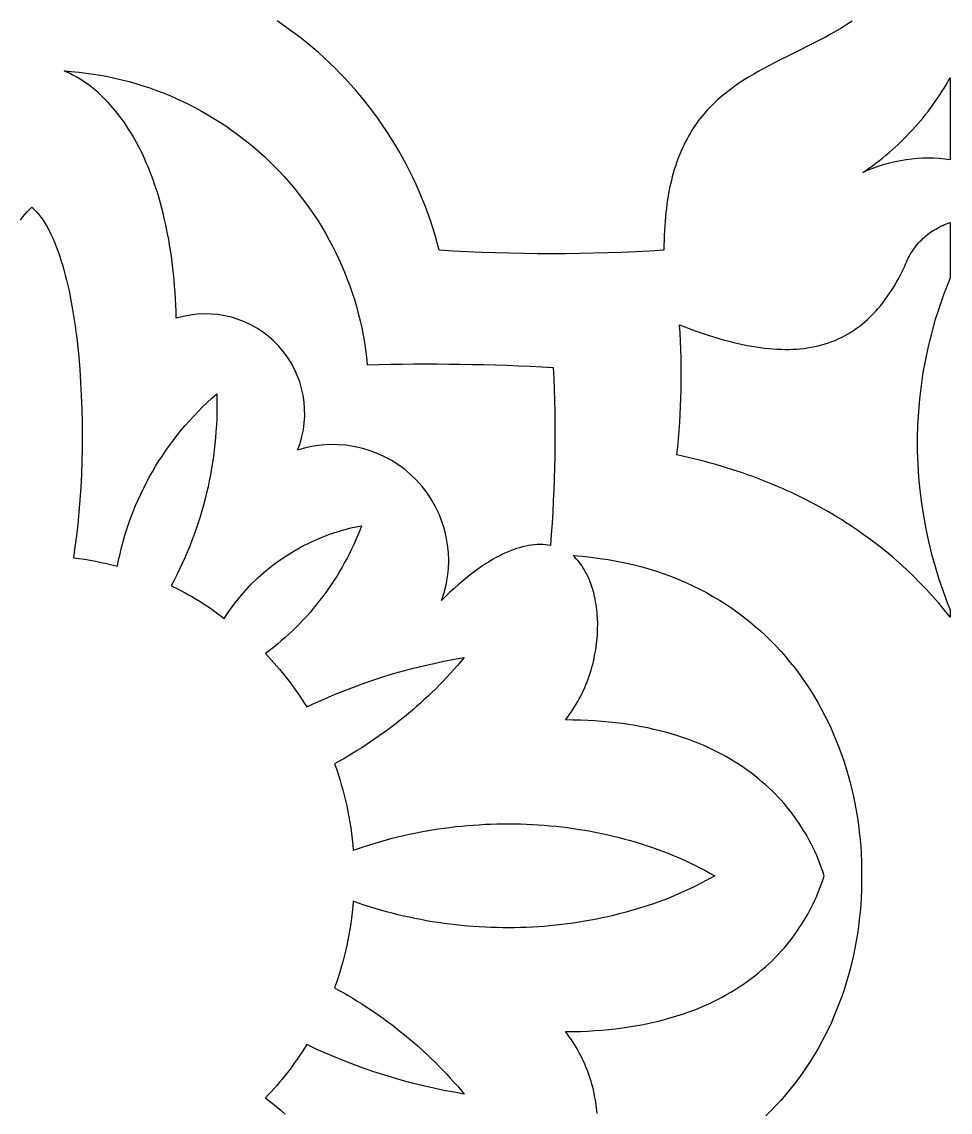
# Model space of a CAD drawing. Extents: x -4950 to -2150, y -1354 to 1346.
# Drawn here: x -2500.7 to -2349.8, y 982.7 to 1160 of the extents above; entities that cross this region are included whole.
import ezdxf

# ---------------------------------------------------------------- set-up
doc = ezdxf.new("R2010")
doc.units = 0
doc.layers.add('LAYER_1', color=18, linetype='CONTINUOUS')

msp = doc.modelspace()

# ---------------------------------------------------------------- linework, layer by layer
at = {"layer": 'LAYER_1'}
for points in [[(-2365.8, 1160.05), (-2366.63, 1159.51), (-2367.47, 1158.99), (-2368.31, 1158.49), (-2369.16, 1158), (-2370.01, 1157.53), (-2370.87, 1157.07), (-2372.58, 1156.19), (-2374.29, 1155.33), (-2375.99, 1154.49), (-2377.67, 1153.65), (-2379.33, 1152.79), (-2380.14, 1152.36), (-2380.95, 1151.91), (-2381.75, 1151.46), (-2382.53, 1150.99), (-2383.31, 1150.51), (-2384.07, 1150.02), (-2384.82, 1149.5), (-2385.55, 1148.97), (-2386.27, 1148.42), (-2386.97, 1147.84), (-2387.65, 1147.25), (-2388.32, 1146.62), (-2388.96, 1145.97), (-2389.28, 1145.63), (-2389.59, 1145.29), (-2389.89, 1144.93), (-2390.19, 1144.57), (-2390.49, 1144.21), (-2390.78, 1143.83), (-2391.06, 1143.44), (-2391.33, 1143.05), (-2391.6, 1142.64), (-2391.87, 1142.23), (-2392.13, 1141.81), (-2392.38, 1141.38), (-2392.62, 1140.94), (-2392.86, 1140.48), (-2393.09, 1140.02), (-2393.32, 1139.55), (-2393.53, 1139.06), (-2393.75, 1138.57), (-2393.95, 1138.06), (-2394.14, 1137.54), (-2394.33, 1137.01), (-2394.51, 1136.47), (-2394.69, 1135.92), (-2394.85, 1135.35), (-2395.01, 1134.77), (-2395.16, 1134.18), (-2395.3, 1133.58), (-2395.44, 1132.96), (-2395.56, 1132.33), (-2395.68, 1131.69), (-2395.78, 1131.03), (-2395.88, 1130.35), (-2395.97, 1129.67), (-2396.05, 1128.97), (-2396.13, 1128.25), (-2396.19, 1127.52), (-2396.24, 1126.77), (-2396.29, 1126.01), (-2396.32, 1125.23), (-2396.35, 1124.44), (-2396.36, 1123.63), (-2396.37, 1122.81, -0.030769), (-2432.89, 1122.81), (-2433.22, 1124.04), (-2433.57, 1125.26), (-2433.94, 1126.47), (-2434.34, 1127.67), (-2434.76, 1128.86), (-2435.2, 1130.04), (-2435.66, 1131.2), (-2436.14, 1132.35), (-2436.64, 1133.49), (-2437.17, 1134.62), (-2437.71, 1135.73), (-2438.28, 1136.83), (-2438.87, 1137.92), (-2439.47, 1138.99), (-2440.1, 1140.05), (-2440.74, 1141.1), (-2441.41, 1142.13), (-2442.09, 1143.14), (-2442.79, 1144.14), (-2443.51, 1145.13), (-2444.24, 1146.1), (-2445, 1147.06), (-2445.77, 1148), (-2446.56, 1148.93), (-2447.37, 1149.84), (-2448.19, 1150.73), (-2449.03, 1151.61), (-2449.88, 1152.47), (-2450.75, 1153.31), (-2451.64, 1154.14), (-2452.54, 1154.94), (-2453.46, 1155.74), (-2454.39, 1156.51), (-2455.33, 1157.27), (-2456.29, 1158), (-2457.27, 1158.72), (-2458.25, 1159.43), (-2459.25, 1160.11)], [(-2500.95, 1127.68), (-2500.61, 1128.17), (-2500.25, 1128.63), (-2499.89, 1129.05), (-2499.51, 1129.44), (-2499.13, 1129.8), (-2498.74, 1129.44), (-2498.37, 1129.05), (-2498, 1128.63), (-2497.65, 1128.17), (-2497.3, 1127.68), (-2496.96, 1127.16), (-2496.64, 1126.61), (-2496.32, 1126.03), (-2496.02, 1125.42), (-2495.72, 1124.78), (-2495.43, 1124.12), (-2495.15, 1123.43), (-2494.88, 1122.71), (-2494.63, 1121.97), (-2494.38, 1121.21), (-2494.13, 1120.43), (-2493.9, 1119.62), (-2493.68, 1118.79), (-2493.47, 1117.95), (-2493.26, 1117.08), (-2493.07, 1116.2), (-2492.88, 1115.29), (-2492.7, 1114.37), (-2492.54, 1113.44), (-2492.38, 1112.49), (-2492.22, 1111.53), (-2492.08, 1110.55), (-2491.95, 1109.56), (-2491.82, 1108.56), (-2491.71, 1107.55), (-2491.6, 1106.53), (-2491.5, 1105.5), (-2491.32, 1103.41), (-2491.18, 1101.3), (-2491.07, 1099.17), (-2490.99, 1097.03), (-2490.94, 1094.88), (-2490.93, 1092.73), (-2490.94, 1090.6), (-2490.99, 1088.47), (-2491.06, 1086.37), (-2491.16, 1084.29), (-2491.3, 1082.25), (-2491.46, 1080.26), (-2491.64, 1078.31), (-2491.86, 1076.41), (-2492.1, 1074.58), (-2492.23, 1073.69), (-2492.37, 1072.82), (-2491.46, 1072.7), (-2490.55, 1072.57), (-2489.65, 1072.43), (-2488.75, 1072.26), (-2487.86, 1072.08), (-2486.97, 1071.89), (-2486.09, 1071.68), (-2485.21, 1071.46), (-2485.01, 1072.47), (-2484.78, 1073.48), (-2484.54, 1074.48), (-2484.27, 1075.48), (-2483.98, 1076.47), (-2483.68, 1077.45), (-2483.35, 1078.43), (-2483, 1079.39), (-2482.63, 1080.35), (-2482.24, 1081.3), (-2481.84, 1082.24), (-2481.41, 1083.17), (-2480.97, 1084.1), (-2480.5, 1085.01), (-2480.02, 1085.91), (-2479.51, 1086.8), (-2478.99, 1087.69), (-2478.45, 1088.56), (-2477.9, 1089.42), (-2477.32, 1090.27), (-2476.73, 1091.1), (-2476.11, 1091.93), (-2475.49, 1092.74), (-2474.84, 1093.54), (-2474.18, 1094.33), (-2473.49, 1095.1), (-2472.8, 1095.86), (-2472.08, 1096.61), (-2471.35, 1097.34), (-2470.6, 1098.05), (-2469.84, 1098.76), (-2469.06, 1099.45), (-2469.04, 1098.43), (-2469.03, 1097.41), (-2469.04, 1096.39), (-2469.07, 1095.38), (-2469.12, 1094.36), (-2469.18, 1093.35), (-2469.26, 1092.34), (-2469.35, 1091.33), (-2469.47, 1090.32), (-2469.59, 1089.32), (-2469.74, 1088.32), (-2469.9, 1087.32), (-2470.08, 1086.33), (-2470.27, 1085.33), (-2470.48, 1084.35), (-2470.7, 1083.36), (-2470.95, 1082.38), (-2471.2, 1081.4), (-2471.48, 1080.43), (-2471.77, 1079.46), (-2472.07, 1078.5), (-2472.4, 1077.54), (-2472.73, 1076.59), (-2473.09, 1075.64), (-2473.46, 1074.7), (-2473.84, 1073.76), (-2474.24, 1072.83), (-2474.66, 1071.91), (-2475.09, 1070.99), (-2475.54, 1070.07), (-2476, 1069.17), (-2476.48, 1068.27), (-2475.33, 1067.71), (-2474.2, 1067.13), (-2473.64, 1066.82), (-2473.09, 1066.51), (-2472.54, 1066.19), (-2472, 1065.86), (-2471.46, 1065.53), (-2470.93, 1065.18), (-2470.4, 1064.83), (-2469.88, 1064.47), (-2469.37, 1064.1), (-2468.86, 1063.72), (-2468.36, 1063.33), (-2467.87, 1062.93, -0.209037), (-2445.52, 1078.04), (-2445.81, 1077.27), (-2446.12, 1076.5), (-2446.45, 1075.74), (-2446.79, 1074.98), (-2447.14, 1074.23), (-2447.5, 1073.49), (-2447.88, 1072.76), (-2448.27, 1072.03), (-2448.67, 1071.31), (-2449.08, 1070.6), (-2449.51, 1069.9), (-2449.95, 1069.2), (-2450.4, 1068.51), (-2450.87, 1067.84), (-2451.34, 1067.17), (-2451.83, 1066.51), (-2452.33, 1065.85), (-2452.84, 1065.21), (-2453.36, 1064.58), (-2453.9, 1063.95), (-2454.44, 1063.34), (-2455, 1062.73), (-2455.57, 1062.13), (-2456.15, 1061.55), (-2456.73, 1060.97), (-2457.33, 1060.41), (-2457.94, 1059.85), (-2458.57, 1059.31), (-2459.2, 1058.78), (-2459.84, 1058.26), (-2460.49, 1057.74), (-2461.15, 1057.24), (-2460.68, 1056.75), (-2460.21, 1056.24), (-2459.76, 1055.73), (-2459.3, 1055.22), (-2458.86, 1054.69), (-2458.42, 1054.17), (-2457.99, 1053.63), (-2457.57, 1053.09), (-2457.15, 1052.55), (-2456.74, 1052), (-2456.34, 1051.44), (-2455.94, 1050.88), (-2455.55, 1050.31), (-2455.17, 1049.73), (-2454.8, 1049.15), (-2454.43, 1048.57), (-2452.9, 1049.28), (-2451.37, 1049.97), (-2449.82, 1050.63), (-2448.26, 1051.26), (-2446.69, 1051.86), (-2445.11, 1052.43), (-2443.52, 1052.98), (-2441.92, 1053.5), (-2440.31, 1053.99), (-2438.69, 1054.45), (-2437.07, 1054.88), (-2435.43, 1055.28), (-2433.79, 1055.66), (-2432.14, 1056), (-2430.49, 1056.32), (-2428.83, 1056.61), (-2429.38, 1055.95), (-2429.94, 1055.3), (-2430.51, 1054.66), (-2431.09, 1054.02), (-2431.67, 1053.39), (-2432.26, 1052.77), (-2432.86, 1052.15), (-2433.46, 1051.54), (-2434.08, 1050.94), (-2434.7, 1050.35), (-2435.32, 1049.77), (-2435.95, 1049.19), (-2436.59, 1048.62), (-2437.24, 1048.06), (-2437.89, 1047.5), (-2438.55, 1046.96), (-2439.22, 1046.42), (-2439.89, 1045.89), (-2440.57, 1045.37), (-2441.25, 1044.85), (-2441.94, 1044.35), (-2442.64, 1043.85), (-2443.34, 1043.36), (-2444.05, 1042.88), (-2444.76, 1042.4), (-2445.48, 1041.94), (-2446.21, 1041.48), (-2446.94, 1041.03), (-2447.68, 1040.59), (-2448.42, 1040.16), (-2449.17, 1039.74), (-2449.92, 1039.33), (-2449.62, 1038.49), (-2449.34, 1037.65), (-2449.07, 1036.81), (-2448.81, 1035.95), (-2448.56, 1035.09), (-2448.34, 1034.23), (-2448.12, 1033.35), (-2447.92, 1032.48), (-2447.74, 1031.59), (-2447.57, 1030.7), (-2447.41, 1029.81), (-2447.27, 1028.91), (-2447.15, 1028.01), (-2447.04, 1027.1), (-2446.95, 1026.18), (-2446.88, 1025.27), (-2445.99, 1025.58), (-2445.1, 1025.88), (-2444.2, 1026.17), (-2443.3, 1026.45), (-2442.39, 1026.72), (-2441.48, 1026.97), (-2440.56, 1027.22), (-2439.64, 1027.45), (-2438.71, 1027.67), (-2437.78, 1027.87), (-2436.85, 1028.07), (-2435.91, 1028.25), (-2434.97, 1028.43), (-2434.03, 1028.58), (-2433.08, 1028.73), (-2432.13, 1028.87), (-2431.18, 1028.99), (-2430.23, 1029.11), (-2429.28, 1029.21), (-2428.32, 1029.29), (-2427.36, 1029.37), (-2426.4, 1029.43), (-2425.44, 1029.49), (-2424.48, 1029.53), (-2423.52, 1029.55), (-2422.56, 1029.57), (-2421.6, 1029.57), (-2420.64, 1029.57), (-2419.68, 1029.55), (-2418.72, 1029.51), (-2417.76, 1029.47), (-2416.8, 1029.41), (-2415.85, 1029.34), (-2414.89, 1029.26), (-2413.94, 1029.17), (-2412.99, 1029.06), (-2412.04, 1028.95), (-2411.09, 1028.82), (-2410.15, 1028.67), (-2409.21, 1028.52), (-2408.27, 1028.35), (-2407.33, 1028.18), (-2406.4, 1027.98), (-2405.47, 1027.78), (-2404.55, 1027.57), (-2403.63, 1027.34), (-2402.72, 1027.1), (-2401.81, 1026.85), (-2400.9, 1026.58), (-2400.01, 1026.3), (-2399.11, 1026.01), (-2398.22, 1025.71), (-2397.34, 1025.4), (-2396.46, 1025.07), (-2395.59, 1024.73), (-2394.73, 1024.38), (-2393.87, 1024.02), (-2393.02, 1023.64), (-2392.18, 1023.25), (-2391.35, 1022.85), (-2390.52, 1022.44), (-2389.7, 1022.01), (-2388.89, 1021.57), (-2388.08, 1021.12), (-2388.89, 1020.67), (-2389.7, 1020.23), (-2390.52, 1019.81), (-2391.35, 1019.39), (-2392.18, 1018.99), (-2393.02, 1018.6), (-2393.87, 1018.23), (-2394.73, 1017.86), (-2395.59, 1017.51), (-2396.46, 1017.17), (-2397.34, 1016.85), (-2398.22, 1016.53), (-2399.11, 1016.23), (-2400.01, 1015.94), (-2400.9, 1015.67), (-2401.81, 1015.4), (-2402.72, 1015.15), (-2403.63, 1014.91), (-2404.55, 1014.68), (-2405.47, 1014.47), (-2406.4, 1014.26), (-2407.33, 1014.07), (-2408.27, 1013.89), (-2409.21, 1013.73), (-2410.15, 1013.57), (-2411.09, 1013.43), (-2412.04, 1013.3), (-2412.99, 1013.18), (-2413.94, 1013.08), (-2414.89, 1012.98), (-2415.85, 1012.9), (-2416.8, 1012.83), (-2417.76, 1012.78), (-2418.72, 1012.73), (-2419.68, 1012.7), (-2420.64, 1012.68), (-2421.6, 1012.67), (-2422.56, 1012.68), (-2423.52, 1012.69), (-2424.48, 1012.72), (-2425.44, 1012.76), (-2426.4, 1012.81), (-2427.36, 1012.88), (-2428.32, 1012.95), (-2429.28, 1013.04), (-2430.23, 1013.14), (-2431.18, 1013.25), (-2432.13, 1013.38), (-2433.08, 1013.51), (-2434.03, 1013.66), (-2434.97, 1013.82), (-2435.91, 1013.99), (-2436.85, 1014.18), (-2437.78, 1014.37), (-2438.71, 1014.58), (-2439.64, 1014.8), (-2440.56, 1015.03), (-2441.48, 1015.27), (-2442.39, 1015.53), (-2443.3, 1015.8), (-2444.2, 1016.07), (-2445.1, 1016.36), (-2445.99, 1016.67), (-2446.88, 1016.98), (-2446.95, 1016.06), (-2447.04, 1015.15), (-2447.15, 1014.24), (-2447.27, 1013.34), (-2447.41, 1012.44), (-2447.57, 1011.54), (-2447.74, 1010.65), (-2447.92, 1009.77), (-2448.12, 1008.89), (-2448.34, 1008.02), (-2448.56, 1007.15), (-2448.81, 1006.29), (-2449.07, 1005.44), (-2449.34, 1004.59), (-2449.62, 1003.75), (-2449.92, 1002.92), (-2449.17, 1002.5), (-2448.42, 1002.08), (-2447.68, 1001.65), (-2446.94, 1001.21), (-2446.21, 1000.76), (-2445.48, 1000.31), (-2444.76, 999.84), (-2444.05, 999.37), (-2443.34, 998.89), (-2442.64, 998.4), (-2441.94, 997.9), (-2441.25, 997.39), (-2440.57, 996.88), (-2439.89, 996.36), (-2439.22, 995.83), (-2438.55, 995.29), (-2437.89, 994.74), (-2437.24, 994.19), (-2436.59, 993.63), (-2435.95, 993.06), (-2435.32, 992.48), (-2434.7, 991.89), (-2434.08, 991.3), (-2433.46, 990.7), (-2432.86, 990.09), (-2432.26, 989.48), (-2431.67, 988.86), (-2431.09, 988.23), (-2430.51, 987.59), (-2429.94, 986.95), (-2429.38, 986.3), (-2428.83, 985.64), (-2430.49, 985.93), (-2432.14, 986.24), (-2433.79, 986.59), (-2435.43, 986.96), (-2437.07, 987.37), (-2438.69, 987.8), (-2440.31, 988.26), (-2441.92, 988.75), (-2443.52, 989.27), (-2445.11, 989.81), (-2446.69, 990.39), (-2448.26, 990.99), (-2449.82, 991.62), (-2451.37, 992.28), (-2452.9, 992.96), (-2454.43, 993.68), (-2454.8, 993.09), (-2455.17, 992.51), (-2455.55, 991.94), (-2455.94, 991.37), (-2456.34, 990.81), (-2456.74, 990.25), (-2457.15, 989.7), (-2457.57, 989.15), (-2457.99, 988.61), (-2458.42, 988.08), (-2458.86, 987.55), (-2459.3, 987.03), (-2459.76, 986.51), (-2460.21, 986), (-2460.68, 985.5), (-2461.15, 985), (-2460.49, 984.5), (-2459.84, 983.99), (-2459.2, 983.47), (-2458.57, 982.94), (-2457.94, 982.39)]]:
    msp.add_lwpolyline(points, format="xyb", dxfattribs=at)
for points in [[(-2493.88, 1151.98), (-2492.68, 1151.89), (-2491.48, 1151.78), (-2490.29, 1151.63), (-2489.1, 1151.46), (-2487.93, 1151.27), (-2486.76, 1151.05), (-2485.61, 1150.8), (-2484.46, 1150.53), (-2483.32, 1150.24), (-2482.19, 1149.92), (-2481.07, 1149.57), (-2479.96, 1149.2), (-2478.87, 1148.81), (-2477.78, 1148.4), (-2476.71, 1147.96), (-2475.64, 1147.49), (-2474.59, 1147.01), (-2473.55, 1146.5), (-2472.53, 1145.98), (-2471.51, 1145.43), (-2470.51, 1144.85), (-2469.53, 1144.26), (-2468.56, 1143.65), (-2467.6, 1143.02), (-2466.65, 1142.36), (-2465.73, 1141.69), (-2464.81, 1140.99), (-2463.92, 1140.28), (-2463.03, 1139.55), (-2462.17, 1138.8), (-2461.32, 1138.03), (-2460.49, 1137.24), (-2459.67, 1136.44), (-2458.87, 1135.62), (-2458.09, 1134.78), (-2457.33, 1133.92), (-2456.59, 1133.05), (-2455.86, 1132.16), (-2455.15, 1131.25), (-2454.47, 1130.33), (-2453.8, 1129.39), (-2453.15, 1128.44), (-2452.52, 1127.47), (-2451.92, 1126.49), (-2451.33, 1125.49), (-2450.77, 1124.48), (-2450.23, 1123.46), (-2449.7, 1122.42), (-2449.21, 1121.37), (-2448.73, 1120.3), (-2448.27, 1119.23), (-2447.84, 1118.14), (-2447.44, 1117.04), (-2447.05, 1115.92), (-2446.69, 1114.8), (-2446.36, 1113.66), (-2446.05, 1112.52), (-2445.76, 1111.36), (-2445.5, 1110.19), (-2445.27, 1109.01), (-2445.06, 1107.83), (-2444.88, 1106.63), (-2444.72, 1105.42), (-2444.59, 1104.21, -0.020022), (-2414.35, 1103.77), (-2414.27, 1101.97), (-2414.21, 1100.16), (-2414.16, 1098.35), (-2414.13, 1096.53), (-2414.11, 1094.72), (-2414.1, 1092.91), (-2414.11, 1091.1), (-2414.13, 1089.29), (-2414.17, 1087.48), (-2414.22, 1085.67), (-2414.28, 1083.87), (-2414.36, 1082.06), (-2414.45, 1080.25), (-2414.56, 1078.44), (-2414.68, 1076.63), (-2414.82, 1074.83), (-2415.23, 1074.89), (-2415.64, 1074.94), (-2416.07, 1074.97), (-2416.51, 1074.98), (-2416.96, 1074.97), (-2417.41, 1074.93), (-2417.88, 1074.88), (-2418.36, 1074.81), (-2418.84, 1074.72), (-2419.34, 1074.6), (-2419.84, 1074.46), (-2420.36, 1074.31), (-2420.88, 1074.12), (-2421.41, 1073.92), (-2421.95, 1073.69), (-2422.5, 1073.44), (-2423.06, 1073.16), (-2423.63, 1072.86), (-2424.21, 1072.54), (-2424.8, 1072.18), (-2425.39, 1071.81), (-2426, 1071.41), (-2426.61, 1070.98), (-2427.24, 1070.52), (-2427.87, 1070.04), (-2428.51, 1069.53), (-2429.16, 1068.99), (-2429.81, 1068.43), (-2430.48, 1067.83), (-2431.16, 1067.21), (-2431.84, 1066.56), (-2432.53, 1065.88, 0.625155), (-2455.91, 1090.33, 0.629642), (-2475.63, 1111.77), (-2475.66, 1112.84), (-2475.7, 1113.9), (-2475.76, 1114.94), (-2475.82, 1115.96), (-2475.9, 1116.98), (-2475.99, 1117.98), (-2476.08, 1118.96), (-2476.19, 1119.93), (-2476.31, 1120.89), (-2476.43, 1121.83), (-2476.57, 1122.76), (-2476.72, 1123.67), (-2476.87, 1124.57), (-2477.04, 1125.46), (-2477.21, 1126.33), (-2477.39, 1127.19), (-2477.58, 1128.03), (-2477.78, 1128.86), (-2477.99, 1129.67), (-2478.21, 1130.47), (-2478.43, 1131.26), (-2478.66, 1132.03), (-2478.91, 1132.79), (-2479.15, 1133.54), (-2479.41, 1134.27), (-2479.67, 1134.99), (-2479.95, 1135.69), (-2480.22, 1136.38), (-2480.51, 1137.05), (-2480.8, 1137.71), (-2481.1, 1138.36), (-2481.41, 1139), (-2481.72, 1139.61), (-2482.04, 1140.22), (-2482.37, 1140.81), (-2482.7, 1141.39), (-2483.03, 1141.95), (-2483.38, 1142.5), (-2483.73, 1143.04), (-2484.08, 1143.56), (-2484.44, 1144.07), (-2484.81, 1144.57), (-2485.18, 1145.05), (-2485.55, 1145.51), (-2485.93, 1145.97), (-2486.32, 1146.41), (-2486.7, 1146.83), (-2487.1, 1147.24), (-2487.5, 1147.64), (-2487.9, 1148.03), (-2488.3, 1148.4), (-2488.71, 1148.76), (-2489.13, 1149.1), (-2489.54, 1149.43), (-2489.97, 1149.75), (-2490.39, 1150.05), (-2490.82, 1150.34), (-2491.25, 1150.61), (-2491.68, 1150.88), (-2492.11, 1151.12), (-2492.55, 1151.36), (-2492.99, 1151.58), (-2493.44, 1151.79)], [(-2349.84, 1118.33), (-2350.13, 1117.64), (-2350.92, 1115.57), (-2351.65, 1113.48), (-2352.31, 1111.39), (-2352.9, 1109.28), (-2353.42, 1107.17), (-2353.87, 1105.05), (-2354.26, 1102.93), (-2354.57, 1100.8), (-2354.83, 1098.67), (-2355.01, 1096.54), (-2355.14, 1094.41), (-2355.19, 1092.28), (-2355.19, 1090.16), (-2355.12, 1088.04), (-2354.98, 1085.92), (-2354.78, 1083.81), (-2354.52, 1081.71), (-2354.2, 1079.63), (-2353.82, 1077.55), (-2353.37, 1075.48), (-2352.87, 1073.43), (-2352.3, 1071.39), (-2351.68, 1069.37), (-2350.99, 1067.37), (-2350.25, 1065.39), (-2349.84, 1064.38), (-2349.84, 1063.14), (-2350.76, 1064.3), (-2351.71, 1065.44), (-2352.7, 1066.57), (-2353.71, 1067.68), (-2354.75, 1068.77), (-2355.83, 1069.84), (-2356.93, 1070.9), (-2358.06, 1071.93), (-2359.23, 1072.95), (-2360.42, 1073.94), (-2361.65, 1074.91), (-2362.9, 1075.86), (-2364.19, 1076.79), (-2364.84, 1077.25), (-2365.5, 1077.7), (-2366.17, 1078.14), (-2366.85, 1078.58), (-2367.53, 1079.02), (-2368.22, 1079.44), (-2368.92, 1079.86), (-2369.63, 1080.28), (-2370.34, 1080.69), (-2371.06, 1081.09), (-2371.79, 1081.48), (-2372.52, 1081.87), (-2373.27, 1082.26), (-2374.02, 1082.63), (-2374.78, 1083), (-2375.54, 1083.37), (-2376.32, 1083.72), (-2377.1, 1084.07), (-2377.89, 1084.42), (-2378.68, 1084.75), (-2379.48, 1085.08), (-2380.29, 1085.4), (-2381.11, 1085.72), (-2381.94, 1086.02), (-2382.77, 1086.32), (-2383.61, 1086.62), (-2384.46, 1086.9), (-2385.31, 1087.18), (-2386.18, 1087.45), (-2387.05, 1087.71), (-2387.92, 1087.97), (-2388.81, 1088.22), (-2389.7, 1088.46), (-2390.6, 1088.69), (-2391.51, 1088.91), (-2392.42, 1089.13), (-2393.35, 1089.34), (-2394.27, 1089.54, 0.045249), (-2393.83, 1110.67), (-2392.98, 1110.34), (-2392.14, 1110.03), (-2391.31, 1109.73), (-2390.49, 1109.44), (-2389.68, 1109.17), (-2388.88, 1108.91), (-2388.09, 1108.67), (-2387.31, 1108.43), (-2386.54, 1108.22), (-2385.78, 1108.02), (-2385.02, 1107.83), (-2384.28, 1107.65), (-2383.54, 1107.49), (-2382.82, 1107.35), (-2382.1, 1107.22), (-2381.4, 1107.1), (-2380.7, 1107), (-2380.01, 1106.91), (-2379.33, 1106.84), (-2378.66, 1106.78), (-2378, 1106.74), (-2377.34, 1106.71), (-2376.7, 1106.7), (-2376.06, 1106.7), (-2375.43, 1106.72), (-2374.82, 1106.76), (-2374.21, 1106.8), (-2373.6, 1106.87), (-2373.01, 1106.95), (-2372.43, 1107.05), (-2371.85, 1107.16), (-2371.28, 1107.29), (-2370.72, 1107.43), (-2370.17, 1107.59), (-2369.63, 1107.77), (-2369.09, 1107.96), (-2368.56, 1108.17), (-2368.04, 1108.39), (-2367.53, 1108.63), (-2367.03, 1108.89), (-2366.53, 1109.16), (-2366.05, 1109.46), (-2365.57, 1109.76), (-2365.1, 1110.09), (-2364.63, 1110.43), (-2364.17, 1110.79), (-2363.73, 1111.16), (-2363.28, 1111.56), (-2362.85, 1111.97), (-2362.42, 1112.4), (-2362, 1112.84), (-2361.59, 1113.3), (-2361.19, 1113.78), (-2360.79, 1114.28), (-2360.4, 1114.8), (-2360.02, 1115.33), (-2359.64, 1115.88), (-2359.27, 1116.45), (-2358.91, 1117.04), (-2358.56, 1117.64), (-2358.21, 1118.26), (-2357.87, 1118.91), (-2357.54, 1119.57), (-2357.21, 1120.24), (-2357.09, 1120.57), (-2356.95, 1120.89), (-2356.81, 1121.21), (-2356.66, 1121.52), (-2356.51, 1121.82), (-2356.34, 1122.11), (-2356.17, 1122.4), (-2355.99, 1122.69), (-2355.8, 1122.96), (-2355.6, 1123.23), (-2355.4, 1123.5), (-2355.19, 1123.75), (-2354.97, 1124), (-2354.75, 1124.25), (-2354.52, 1124.48), (-2354.29, 1124.71), (-2354.04, 1124.93), (-2353.8, 1125.14), (-2353.54, 1125.35), (-2353.29, 1125.55), (-2353.02, 1125.74), (-2352.76, 1125.93), (-2352.48, 1126.1), (-2352.2, 1126.27), (-2351.92, 1126.43), (-2351.64, 1126.58), (-2351.35, 1126.73), (-2351.05, 1126.86), (-2350.75, 1126.99), (-2350.45, 1127.11), (-2350.15, 1127.22), (-2349.84, 1127.32)]]:
    msp.add_lwpolyline(points, format="xyb", close=True, dxfattribs=at)
msp.add_lwpolyline([(-2364.04, 1135.44), (-2363.48, 1135.82), (-2362.93, 1136.21), (-2362.39, 1136.6), (-2361.85, 1137), (-2361.33, 1137.41), (-2360.8, 1137.83), (-2360.29, 1138.25), (-2359.78, 1138.68), (-2359.28, 1139.12), (-2358.78, 1139.57), (-2358.3, 1140.02), (-2357.82, 1140.47), (-2357.35, 1140.94), (-2356.88, 1141.41), (-2356.43, 1141.89), (-2355.98, 1142.37), (-2355.53, 1142.86), (-2355.1, 1143.35), (-2354.67, 1143.85), (-2354.25, 1144.36), (-2353.84, 1144.87), (-2353.44, 1145.39), (-2353.04, 1145.92), (-2352.65, 1146.45), (-2352.27, 1146.98), (-2351.9, 1147.52), (-2351.54, 1148.06), (-2351.18, 1148.62), (-2350.83, 1149.17), (-2350.49, 1149.73), (-2350.16, 1150.3), (-2349.84, 1150.86), (-2349.84, 1137.52), (-2350.72, 1137.63), (-2351.61, 1137.71), (-2352.51, 1137.76), (-2353.4, 1137.78), (-2354.3, 1137.76), (-2355.2, 1137.71), (-2356.1, 1137.63), (-2357, 1137.51), (-2357.89, 1137.37), (-2358.79, 1137.19), (-2359.68, 1136.98), (-2360.56, 1136.73), (-2361.44, 1136.46), (-2362.32, 1136.15), (-2363.18, 1135.81)], close=True, dxfattribs=at)
msp.add_lwpolyline([(-2407.22, 982.47), (-2407.27, 982.94), (-2407.32, 983.42), (-2407.38, 983.89), (-2407.46, 984.37), (-2407.54, 984.84), (-2407.63, 985.32), (-2407.73, 985.8), (-2407.84, 986.28), (-2407.95, 986.75), (-2408.08, 987.23), (-2408.22, 987.71), (-2408.37, 988.18), (-2408.53, 988.65), (-2408.69, 989.12), (-2408.87, 989.59), (-2409.06, 990.06), (-2409.25, 990.52), (-2409.46, 990.98), (-2409.67, 991.44), (-2409.9, 991.9), (-2410.14, 992.35), (-2410.38, 992.8), (-2410.64, 993.24), (-2410.91, 993.68), (-2411.18, 994.11), (-2411.47, 994.54), (-2411.77, 994.96), (-2412.07, 995.38), (-2412.39, 995.79), (-2411.16, 995.8), (-2409.95, 995.83), (-2408.76, 995.88), (-2407.59, 995.95), (-2406.45, 996.03), (-2405.32, 996.13), (-2404.22, 996.25), (-2403.13, 996.39), (-2402.07, 996.54), (-2401.02, 996.71), (-2400, 996.9), (-2398.99, 997.1), (-2398.01, 997.32), (-2397.04, 997.55), (-2396.09, 997.8), (-2395.17, 998.06), (-2394.26, 998.33), (-2393.37, 998.62), (-2392.5, 998.93), (-2391.65, 999.24), (-2390.81, 999.57), (-2390, 999.92), (-2389.2, 1000.27), (-2388.42, 1000.63), (-2387.66, 1001.01), (-2386.92, 1001.4), (-2386.19, 1001.8), (-2385.48, 1002.21), (-2384.79, 1002.63), (-2384.12, 1003.06), (-2383.46, 1003.5), (-2382.82, 1003.95), (-2382.2, 1004.4), (-2381.59, 1004.87), (-2381, 1005.34), (-2380.43, 1005.82), (-2379.87, 1006.31), (-2379.33, 1006.81), (-2378.8, 1007.31), (-2378.29, 1007.82), (-2377.79, 1008.34), (-2377.31, 1008.86), (-2376.85, 1009.38), (-2376.4, 1009.92), (-2375.96, 1010.45), (-2375.54, 1010.99), (-2375.14, 1011.54), (-2374.75, 1012.09), (-2374.37, 1012.64), (-2374.01, 1013.2), (-2373.66, 1013.76), (-2373.32, 1014.32), (-2373, 1014.88), (-2372.69, 1015.45), (-2372.4, 1016.01), (-2372.12, 1016.58), (-2371.85, 1017.15), (-2371.59, 1017.72), (-2371.35, 1018.29), (-2371.12, 1018.86), (-2370.9, 1019.42), (-2370.7, 1019.99), (-2370.51, 1020.56), (-2370.33, 1021.12), (-2370.51, 1021.69), (-2370.7, 1022.25), (-2370.9, 1022.82), (-2371.12, 1023.39), (-2371.35, 1023.96), (-2371.59, 1024.53), (-2371.85, 1025.1), (-2372.12, 1025.67), (-2372.4, 1026.23), (-2372.69, 1026.8), (-2373, 1027.37), (-2373.32, 1027.93), (-2373.66, 1028.49), (-2374.01, 1029.05), (-2374.37, 1029.6), (-2374.75, 1030.16), (-2375.14, 1030.71), (-2375.54, 1031.25), (-2375.96, 1031.79), (-2376.4, 1032.33), (-2376.85, 1032.86), (-2377.31, 1033.39), (-2377.79, 1033.91), (-2378.29, 1034.43), (-2378.8, 1034.94), (-2379.33, 1035.44), (-2379.87, 1035.93), (-2380.43, 1036.42), (-2381, 1036.9), (-2381.59, 1037.38), (-2382.2, 1037.84), (-2382.82, 1038.3), (-2383.46, 1038.75), (-2384.12, 1039.19), (-2384.79, 1039.62), (-2385.48, 1040.04), (-2386.19, 1040.45), (-2386.92, 1040.85), (-2387.66, 1041.23), (-2388.42, 1041.61), (-2389.2, 1041.98), (-2390, 1042.33), (-2390.81, 1042.67), (-2391.65, 1043), (-2392.5, 1043.32), (-2393.37, 1043.62), (-2394.26, 1043.91), (-2395.17, 1044.19), (-2396.09, 1044.45), (-2397.04, 1044.7), (-2398.01, 1044.93), (-2398.99, 1045.15), (-2400, 1045.35), (-2401.02, 1045.53), (-2402.07, 1045.7), (-2403.13, 1045.86), (-2404.22, 1045.99), (-2405.32, 1046.11), (-2406.45, 1046.22), (-2407.59, 1046.3), (-2408.76, 1046.37), (-2409.95, 1046.41), (-2411.16, 1046.44), (-2412.39, 1046.45), (-2412.07, 1046.86), (-2411.77, 1047.28), (-2411.47, 1047.71), (-2411.18, 1048.13), (-2410.91, 1048.57), (-2410.64, 1049.01), (-2410.38, 1049.45), (-2410.14, 1049.9), (-2409.9, 1050.35), (-2409.67, 1050.8), (-2409.46, 1051.26), (-2409.25, 1051.72), (-2409.06, 1052.19), (-2408.87, 1052.65), (-2408.69, 1053.12), (-2408.53, 1053.59), (-2408.37, 1054.07), (-2408.22, 1054.54), (-2408.08, 1055.02), (-2407.95, 1055.49), (-2407.84, 1055.97), (-2407.73, 1056.45), (-2407.63, 1056.92), (-2407.54, 1057.4), (-2407.46, 1057.88), (-2407.38, 1058.35), (-2407.32, 1058.83), (-2407.27, 1059.3), (-2407.19, 1060.25), (-2407.15, 1061.18), (-2407.14, 1062.1), (-2407.17, 1063.01), (-2407.2, 1063.46), (-2407.23, 1063.91), (-2407.28, 1064.35), (-2407.33, 1064.79), (-2407.4, 1065.22), (-2407.47, 1065.64), (-2407.55, 1066.07), (-2407.64, 1066.48), (-2407.73, 1066.89), (-2407.84, 1067.29), (-2407.95, 1067.69), (-2408.07, 1068.08), (-2408.2, 1068.46), (-2408.34, 1068.84), (-2408.49, 1069.21), (-2408.64, 1069.57), (-2408.81, 1069.92), (-2408.98, 1070.26), (-2409.16, 1070.6), (-2409.34, 1070.92), (-2409.54, 1071.24), (-2409.74, 1071.54), (-2409.95, 1071.84), (-2410.17, 1072.13), (-2410.39, 1072.4), (-2410.63, 1072.67), (-2410.87, 1072.92), (-2411.12, 1073.17), (-2409.66, 1073.06), (-2408.23, 1072.91), (-2406.81, 1072.73), (-2405.43, 1072.52), (-2404.06, 1072.28), (-2402.72, 1072.01), (-2401.4, 1071.71), (-2400.1, 1071.38), (-2398.83, 1071.02), (-2397.58, 1070.63), (-2396.35, 1070.21), (-2395.14, 1069.77), (-2393.96, 1069.3), (-2392.8, 1068.8), (-2391.67, 1068.28), (-2390.55, 1067.73), (-2389.46, 1067.15), (-2388.4, 1066.55), (-2387.35, 1065.93), (-2386.33, 1065.28), (-2385.33, 1064.61), (-2384.36, 1063.92), (-2383.41, 1063.21), (-2382.48, 1062.47), (-2381.57, 1061.71), (-2380.69, 1060.94), (-2379.83, 1060.14), (-2378.99, 1059.32), (-2378.18, 1058.49), (-2377.39, 1057.63), (-2376.62, 1056.76), (-2375.88, 1055.87), (-2375.16, 1054.96), (-2374.46, 1054.04), (-2373.78, 1053.1), (-2373.13, 1052.14), (-2372.5, 1051.17), (-2371.89, 1050.19), (-2371.31, 1049.19), (-2370.75, 1048.18), (-2370.21, 1047.15), (-2369.7, 1046.11), (-2369.21, 1045.06), (-2368.74, 1044), (-2368.3, 1042.93), (-2367.87, 1041.85), (-2367.47, 1040.75), (-2367.1, 1039.65), (-2366.75, 1038.54), (-2366.42, 1037.42), (-2366.11, 1036.29), (-2365.83, 1035.16), (-2365.57, 1034.01), (-2365.33, 1032.86), (-2365.11, 1031.71), (-2364.92, 1030.55), (-2364.76, 1029.38), (-2364.61, 1028.21), (-2364.49, 1027.04), (-2364.39, 1025.86), (-2364.31, 1024.68), (-2364.26, 1023.5), (-2364.23, 1022.31), (-2364.23, 1021.12), (-2364.23, 1019.94), (-2364.26, 1018.75), (-2364.31, 1017.57), (-2364.39, 1016.39), (-2364.49, 1015.21), (-2364.61, 1014.03), (-2364.76, 1012.86), (-2364.92, 1011.7), (-2365.11, 1010.54), (-2365.33, 1009.38), (-2365.57, 1008.23), (-2365.83, 1007.09), (-2366.11, 1005.96), (-2366.42, 1004.83), (-2366.75, 1003.71), (-2367.1, 1002.6), (-2367.47, 1001.49), (-2367.87, 1000.4), (-2368.3, 999.32), (-2368.74, 998.24), (-2369.21, 997.18), (-2369.7, 996.13), (-2370.21, 995.09), (-2370.75, 994.07), (-2371.31, 993.06), (-2371.89, 992.06), (-2372.5, 991.07), (-2373.13, 990.1), (-2373.78, 989.15), (-2374.46, 988.21), (-2375.16, 987.28), (-2375.88, 986.38), (-2376.62, 985.49), (-2377.39, 984.61), (-2378.18, 983.76), (-2378.99, 982.92), (-2379.83, 982.11)], dxfattribs=at)

doc.saveas('drawing.dxf')
